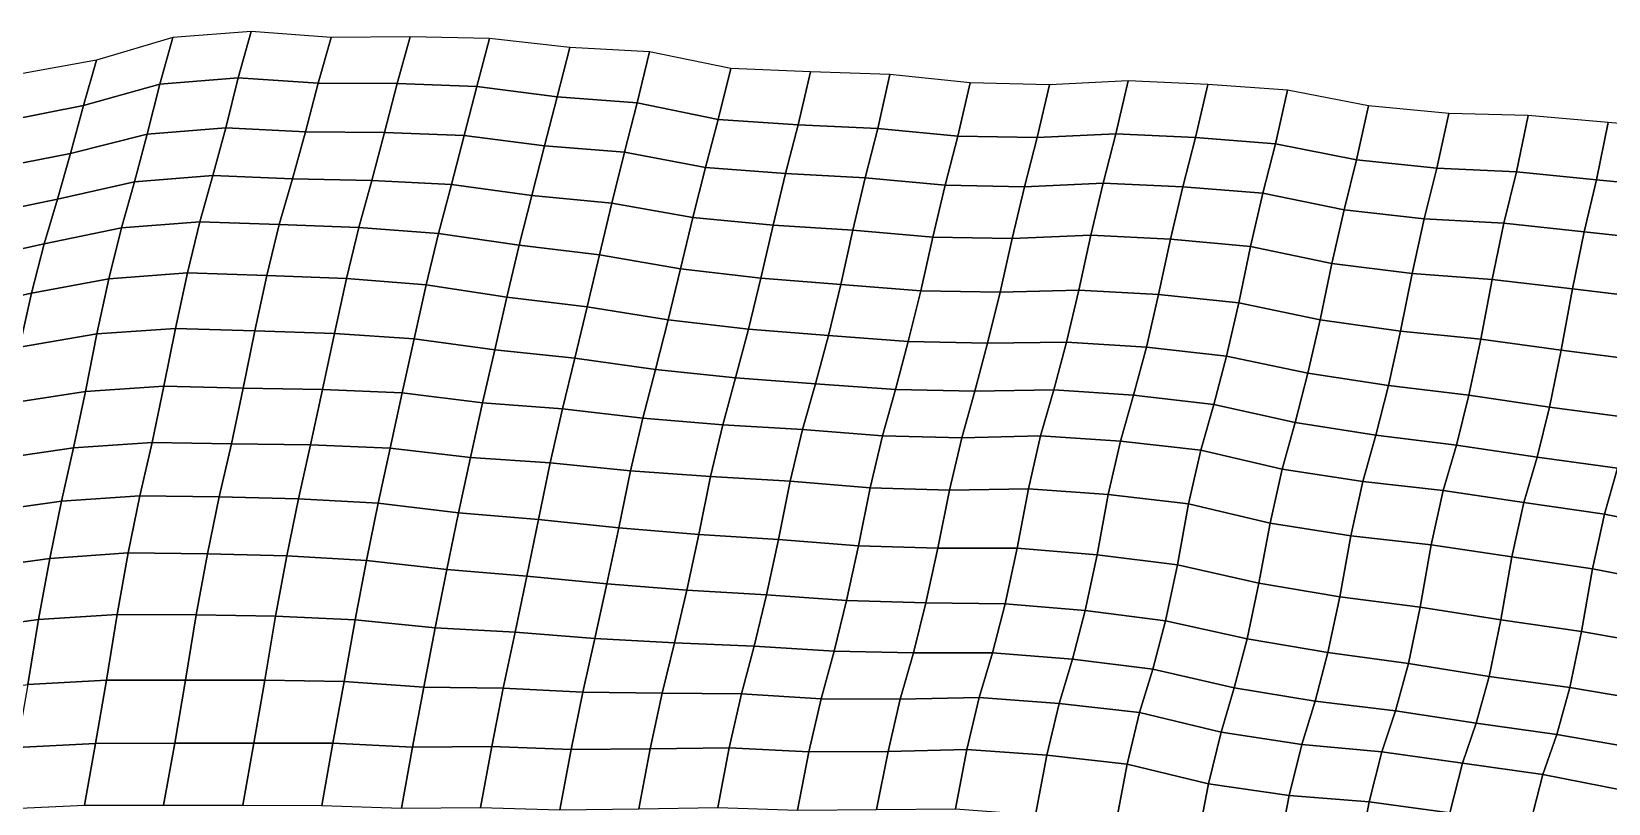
# Model space of a CAD drawing. Header units: metres. Extents: x -7.8 to 5.5, y -4.8 to 2.7.
# Drawn here: x -3.98 to -1.084, y 1.294 to 2.711 of the extents above; entities that cross this region are included whole.
import ezdxf

# ---------------------------------------------------------------- set-up
doc = ezdxf.new("R2010")
doc.units = ezdxf.units.M

msp = doc.modelspace()

# ---------------------------------------------------------------- linework, layer by layer
at = {"layer": 'C2'}
for points in [[(-3.861, 2.65898, -14.03953), (-3.88517, 2.57569, -13.91733), (-3.74469, 2.61467, -13.85246), (-3.72081, 2.70026, -13.97259)], [(-3.72081, 2.70026, -13.97259), (-3.74469, 2.61467, -13.85246), (-3.60076, 2.62607, -13.81234), (-3.57684, 2.71134, -13.93277)], [(-3.57684, 2.71134, -13.93277), (-3.60076, 2.62607, -13.81234), (-3.45422, 2.6166, -13.79095), (-3.43009, 2.70011, -13.91296)], [(-3.43009, 2.70011, -13.91296), (-3.45422, 2.6166, -13.79095), (-3.30881, 2.61614, -13.76148), (-3.28494, 2.70174, -13.88161)], [(-3.28494, 2.70174, -13.88161), (-3.30881, 2.61614, -13.76148), (-3.16273, 2.61029, -13.73684), (-3.13918, 2.69853, -13.85461)], [(-3.13918, 2.69853, -13.85461), (-3.16273, 2.61029, -13.73684), (-3.01505, 2.59171, -13.72364), (-2.99175, 2.68192, -13.83963)], [(-2.99175, 2.68192, -13.83963), (-3.01505, 2.59171, -13.72364), (-2.86828, 2.58037, -13.70393), (-2.8454, 2.67399, -13.81686)], [(-2.8454, 2.67399, -13.81686), (-2.86828, 2.58037, -13.70393), (-2.71913, 2.55003, -13.70128), (-2.69624, 2.64353, -13.81431)], [(-4.00307, 2.63274, -14.09296), (-4.02696, 2.54726, -13.97273), (-3.88517, 2.57569, -13.91733), (-3.861, 2.65898, -14.03953)], [(-2.69624, 2.64353, -13.81431), (-2.71913, 2.55003, -13.70128), (-2.57254, 2.54012, -13.68029), (-2.55007, 2.63703, -13.79026)], [(-2.55007, 2.63703, -13.79026), (-2.57254, 2.54012, -13.68029), (-2.42634, 2.53339, -13.65644), (-2.40416, 2.6325, -13.76444)], [(-3.88517, 2.57569, -13.91733), (-3.90873, 2.48756, -13.79946), (-3.76781, 2.52303, -13.73775), (-3.74469, 2.61467, -13.85246)], [(-3.74469, 2.61467, -13.85246), (-3.76781, 2.52303, -13.73775), (-3.62391, 2.53465, -13.69743), (-3.60076, 2.62607, -13.81234)], [(-3.60076, 2.62607, -13.81234), (-3.62391, 2.53465, -13.69743), (-3.47758, 2.52683, -13.67457), (-3.45422, 2.6166, -13.79095)], [(-3.45422, 2.6166, -13.79095), (-3.47758, 2.52683, -13.67457), (-3.33211, 2.52593, -13.64549), (-3.30881, 2.61614, -13.76148)], [(-3.30881, 2.61614, -13.76148), (-3.33211, 2.52593, -13.64549), (-3.18605, 2.5203, -13.62065), (-3.16273, 2.61029, -13.73684)], [(-3.16273, 2.61029, -13.73684), (-3.18605, 2.5203, -13.62065), (-3.03833, 2.50138, -13.60775), (-3.01505, 2.59171, -13.72364)], [(-2.40416, 2.6325, -13.76444), (-2.42634, 2.53339, -13.65644), (-2.27923, 2.51931, -13.63919), (-2.25689, 2.61721, -13.74828)], [(-2.25689, 2.61721, -13.74828), (-2.27923, 2.51931, -13.63919), (-2.13351, 2.51643, -13.61189), (-2.11105, 2.61334, -13.72187)], [(-2.11105, 2.61334, -13.72187), (-2.13351, 2.51643, -13.61189), (-1.98901, 2.52322, -13.57591), (-1.9666, 2.62057, -13.68549)], [(-1.9666, 2.62057, -13.68549), (-1.98901, 2.52322, -13.57591), (-1.84283, 2.51661, -13.55196), (-1.82042, 2.61396, -13.66154)], [(-1.82042, 2.61396, -13.66154), (-1.84283, 2.51661, -13.55196), (-1.69607, 2.50538, -13.53215), (-1.6738, 2.60383, -13.64075)], [(-3.01505, 2.59171, -13.72364), (-3.03833, 2.50138, -13.60775), (-2.89151, 2.48961, -13.58843), (-2.86828, 2.58037, -13.70393)], [(-2.86828, 2.58037, -13.70393), (-2.89151, 2.48961, -13.58843), (-2.74263, 2.46146, -13.58381), (-2.71913, 2.55003, -13.70128)], [(-1.6738, 2.60383, -13.64075), (-1.69607, 2.50538, -13.53215), (-1.54703, 2.47592, -13.52871), (-1.5248, 2.5747, -13.63701)], [(-4.02696, 2.54726, -13.97273), (-4.05058, 2.45957, -13.85447), (-3.90873, 2.48756, -13.79946), (-3.88517, 2.57569, -13.91733)], [(-2.71913, 2.55003, -13.70128), (-2.74263, 2.46146, -13.58381), (-2.59589, 2.45034, -13.5639), (-2.57254, 2.54012, -13.68029)], [(-1.5248, 2.5747, -13.63701), (-1.54703, 2.47592, -13.52871), (-1.39974, 2.4604, -13.51275), (-1.37773, 2.56094, -13.61947)], [(-1.37773, 2.56094, -13.61947), (-1.39974, 2.4604, -13.51275), (-1.25357, 2.4539, -13.4887), (-1.23192, 2.55729, -13.59286)], [(-1.23192, 2.55729, -13.59286), (-1.25357, 2.4539, -13.4887), (-1.10637, 2.43916, -13.47205), (-1.08492, 2.54409, -13.57483)], [(-3.90873, 2.48756, -13.79946), (-3.93278, 2.40339, -13.67805), (-3.79145, 2.43556, -13.61929), (-3.76781, 2.52303, -13.73775)], [(-3.76781, 2.52303, -13.73775), (-3.79145, 2.43556, -13.61929), (-3.64751, 2.44685, -13.57927), (-3.62391, 2.53465, -13.69743)], [(-3.62391, 2.53465, -13.69743), (-3.64751, 2.44685, -13.57927), (-3.50137, 2.44057, -13.55503), (-3.47758, 2.52683, -13.67457)], [(-3.47758, 2.52683, -13.67457), (-3.50137, 2.44057, -13.55503), (-3.35567, 2.4378, -13.52763), (-3.33211, 2.52593, -13.64549)], [(-3.33211, 2.52593, -13.64549), (-3.35567, 2.4378, -13.52763), (-3.20937, 2.4302, -13.50456), (-3.18605, 2.5203, -13.62065)], [(-3.18605, 2.5203, -13.62065), (-3.20937, 2.4302, -13.50456), (-3.06152, 2.41029, -13.49255), (-3.03833, 2.50138, -13.60775)], [(-2.57254, 2.54012, -13.68029), (-2.59589, 2.45034, -13.5639), (-2.44956, 2.44252, -13.54104), (-2.42634, 2.53339, -13.65644)], [(-2.42634, 2.53339, -13.65644), (-2.44956, 2.44252, -13.54104), (-2.30251, 2.42899, -13.5233), (-2.27923, 2.51931, -13.63919)], [(-2.13351, 2.51643, -13.61189), (-2.15678, 2.426, -13.4961), (-2.01229, 2.4329, -13.46002), (-1.98901, 2.52322, -13.57591)], [(-1.98901, 2.52322, -13.57591), (-2.01229, 2.4329, -13.46002), (-1.86609, 2.42607, -13.43627), (-1.84283, 2.51661, -13.55196)], [(-1.08492, 2.54409, -13.57483), (-1.10637, 2.43916, -13.47205), (-0.95923, 2.42485, -13.455), (-0.93798, 2.53143, -13.5563)], [(-3.03833, 2.50138, -13.60775), (-3.06152, 2.41029, -13.49255), (-2.91442, 2.39632, -13.4752), (-2.89151, 2.48961, -13.58843)], [(-2.27923, 2.51931, -13.63919), (-2.30251, 2.42899, -13.5233), (-2.15678, 2.426, -13.4961), (-2.13351, 2.51643, -13.61189)], [(-1.84283, 2.51661, -13.55196), (-1.86609, 2.42607, -13.43627), (-1.71927, 2.4144, -13.41685), (-1.69607, 2.50538, -13.53215)], [(-1.69607, 2.50538, -13.53215), (-1.71927, 2.4144, -13.41685), (-1.57007, 2.38362, -13.4146), (-1.54703, 2.47592, -13.52871)], [(-4.05058, 2.45957, -13.85447), (-4.0745, 2.3743, -13.73404), (-3.93278, 2.40339, -13.67805), (-3.90873, 2.48756, -13.79946)], [(-2.89151, 2.48961, -13.58843), (-2.91442, 2.39632, -13.4752), (-2.76571, 2.36949, -13.46939), (-2.74263, 2.46146, -13.58381)], [(-1.54703, 2.47592, -13.52871), (-1.57007, 2.38362, -13.4146), (-1.42269, 2.36745, -13.39922), (-1.39974, 2.4604, -13.51275)], [(-3.93278, 2.40339, -13.67805), (-3.95713, 2.32153, -13.55456), (-3.81542, 2.35073, -13.49847), (-3.79145, 2.43556, -13.61929)], [(-3.79145, 2.43556, -13.61929), (-3.81542, 2.35073, -13.49847), (-3.67146, 2.36181, -13.45865), (-3.64751, 2.44685, -13.57927)], [(-3.64751, 2.44685, -13.57927), (-3.67146, 2.36181, -13.45865), (-3.52549, 2.35695, -13.43312), (-3.50137, 2.44057, -13.55503)], [(-3.50137, 2.44057, -13.55503), (-3.52549, 2.35695, -13.43312), (-3.37945, 2.35144, -13.40818), (-3.35567, 2.4378, -13.52763)], [(-3.35567, 2.4378, -13.52763), (-3.37945, 2.35144, -13.40818), (-3.23275, 2.34065, -13.38798), (-3.20937, 2.4302, -13.50456)], [(-2.74263, 2.46146, -13.58381), (-2.76571, 2.36949, -13.46939), (-2.61865, 2.35585, -13.45176), (-2.59589, 2.45034, -13.5639)], [(-2.59589, 2.45034, -13.5639), (-2.61865, 2.35585, -13.45176), (-2.4721, 2.34627, -13.43047), (-2.44956, 2.44252, -13.54104)], [(-2.44956, 2.44252, -13.54104), (-2.4721, 2.34627, -13.43047), (-2.32518, 2.33372, -13.41184), (-2.30251, 2.42899, -13.5233)], [(-2.15678, 2.426, -13.4961), (-2.17952, 2.33128, -13.38415), (-2.03491, 2.33719, -13.34896), (-2.01229, 2.4329, -13.46002)], [(-2.01229, 2.4329, -13.46002), (-2.03491, 2.33719, -13.34896), (-1.88866, 2.33003, -13.3255), (-1.86609, 2.42607, -13.43627)], [(-1.39974, 2.4604, -13.51275), (-1.42269, 2.36745, -13.39922), (-1.27632, 2.35929, -13.37665), (-1.25357, 2.4539, -13.4887)], [(-1.25357, 2.4539, -13.4887), (-1.27632, 2.35929, -13.37665), (-1.12899, 2.34345, -13.36099), (-1.10637, 2.43916, -13.47205)], [(-1.10637, 2.43916, -13.47205), (-1.12899, 2.34345, -13.36099), (-0.98167, 2.32772, -13.34522), (-0.95923, 2.42485, -13.455)], [(-3.20937, 2.4302, -13.50456), (-3.23275, 2.34065, -13.38798), (-3.08467, 2.31887, -13.37764), (-3.06152, 2.41029, -13.49255)], [(-3.06152, 2.41029, -13.49255), (-3.08467, 2.31887, -13.37764), (-2.93713, 2.30138, -13.36345), (-2.91442, 2.39632, -13.4752)], [(-2.30251, 2.42899, -13.5233), (-2.32518, 2.33372, -13.41184), (-2.17952, 2.33128, -13.38415), (-2.15678, 2.426, -13.4961)], [(-1.86609, 2.42607, -13.43627), (-1.88866, 2.33003, -13.3255), (-1.74162, 2.31661, -13.30767), (-1.71927, 2.4144, -13.41685)], [(-1.71927, 2.4144, -13.41685), (-1.74162, 2.31661, -13.30767), (-1.59237, 2.28539, -13.3058), (-1.57007, 2.38362, -13.4146)], [(-4.0745, 2.3743, -13.73404), (-4.09855, 2.29013, -13.61263), (-3.95713, 2.32153, -13.55456), (-3.93278, 2.40339, -13.67805)], [(-2.91442, 2.39632, -13.4752), (-2.93713, 2.30138, -13.36345), (-2.78852, 2.27533, -13.35695), (-2.76571, 2.36949, -13.46939)], [(-1.57007, 2.38362, -13.4146), (-1.59237, 2.28539, -13.3058), (-1.44473, 2.26713, -13.2923), (-1.42269, 2.36745, -13.39922)], [(-3.95713, 2.32153, -13.55456), (-3.98033, 2.23055, -13.43926), (-3.83834, 2.25744, -13.38524), (-3.81542, 2.35073, -13.49847)], [(-3.81542, 2.35073, -13.49847), (-3.83834, 2.25744, -13.38524), (-3.69431, 2.26808, -13.34581), (-3.67146, 2.36181, -13.45865)], [(-3.67146, 2.36181, -13.45865), (-3.69431, 2.26808, -13.34581), (-3.54837, 2.26333, -13.32019), (-3.52549, 2.35695, -13.43312)], [(-3.52549, 2.35695, -13.43312), (-3.54837, 2.26333, -13.32019), (-3.40228, 2.25749, -13.29555), (-3.37945, 2.35144, -13.40818)], [(-3.37945, 2.35144, -13.40818), (-3.40228, 2.25749, -13.29555), (-3.25547, 2.24582, -13.27613), (-3.23275, 2.34065, -13.38798)], [(-2.76571, 2.36949, -13.46939), (-2.78852, 2.27533, -13.35695), (-2.64105, 2.25839, -13.34227), (-2.61865, 2.35585, -13.45176)], [(-2.61865, 2.35585, -13.45176), (-2.64105, 2.25839, -13.34227), (-2.49422, 2.24661, -13.32296), (-2.4721, 2.34627, -13.43047)], [(-2.4721, 2.34627, -13.43047), (-2.49422, 2.24661, -13.32296), (-2.34746, 2.23538, -13.30315), (-2.32518, 2.33372, -13.41184)], [(-1.42269, 2.36745, -13.39922), (-1.44473, 2.26713, -13.2923), (-1.298, 2.25612, -13.2723), (-1.27632, 2.35929, -13.37665)], [(-1.27632, 2.35929, -13.37665), (-1.298, 2.25612, -13.2723), (-1.15044, 2.23852, -13.25821), (-1.12899, 2.34345, -13.36099)], [(-4.09855, 2.29013, -13.61263), (-4.12181, 2.19959, -13.49693), (-3.98033, 2.23055, -13.43926), (-3.95713, 2.32153, -13.55456)], [(-3.23275, 2.34065, -13.38798), (-3.25547, 2.24582, -13.27613), (-3.10735, 2.22372, -13.26609), (-3.08467, 2.31887, -13.37764)], [(-3.08467, 2.31887, -13.37764), (-3.10735, 2.22372, -13.26609), (-2.95977, 2.2059, -13.25219), (-2.93713, 2.30138, -13.36345)], [(-2.32518, 2.33372, -13.41184), (-2.34746, 2.23538, -13.30315), (-2.20179, 2.23283, -13.27555), (-2.17952, 2.33128, -13.38415)], [(-2.17952, 2.33128, -13.38415), (-2.20179, 2.23283, -13.27555), (-2.0569, 2.23655, -13.24233), (-2.03491, 2.33719, -13.34896)], [(-2.03491, 2.33719, -13.34896), (-2.0569, 2.23655, -13.24233), (-1.9105, 2.22818, -13.21996), (-1.88866, 2.33003, -13.3255)], [(-1.88866, 2.33003, -13.3255), (-1.9105, 2.22818, -13.21996), (-1.76326, 2.2131, -13.2036), (-1.74162, 2.31661, -13.30767)], [(-1.12899, 2.34345, -13.36099), (-1.15044, 2.23852, -13.25821), (-1.00289, 2.22092, -13.24412), (-0.98167, 2.32772, -13.34522)], [(-2.93713, 2.30138, -13.36345), (-2.95977, 2.2059, -13.25219), (-2.81138, 2.1816, -13.24412), (-2.78852, 2.27533, -13.35695)], [(-1.74162, 2.31661, -13.30767), (-1.76326, 2.2131, -13.2036), (-1.61403, 2.1821, -13.20154), (-1.59237, 2.28539, -13.3058)], [(-3.83834, 2.25744, -13.38524), (-3.86025, 2.15614, -13.27921), (-3.71613, 2.166, -13.24047), (-3.69431, 2.26808, -13.34581)], [(-3.69431, 2.26808, -13.34581), (-3.71613, 2.166, -13.24047), (-3.57022, 2.16159, -13.21455), (-3.54837, 2.26333, -13.32019)], [(-3.54837, 2.26333, -13.32019), (-3.57022, 2.16159, -13.21455), (-3.42428, 2.15684, -13.18892), (-3.40228, 2.25749, -13.29555)], [(-2.78852, 2.27533, -13.35695), (-2.81138, 2.1816, -13.24412), (-2.66388, 2.16444, -13.22963), (-2.64105, 2.25839, -13.34227)], [(-1.59237, 2.28539, -13.3058), (-1.61403, 2.1821, -13.20154), (-1.46608, 2.16132, -13.19031), (-1.44473, 2.26713, -13.2923)], [(-1.44473, 2.26713, -13.2923), (-1.46608, 2.16132, -13.19031), (-1.31882, 2.14613, -13.17406), (-1.298, 2.25612, -13.2723)], [(-4.12181, 2.19959, -13.49693), (-4.14435, 2.10334, -13.38637), (-4.00257, 2.13188, -13.33086), (-3.98033, 2.23055, -13.43926)], [(-3.98033, 2.23055, -13.43926), (-4.00257, 2.13188, -13.33086), (-3.86025, 2.15614, -13.27921), (-3.83834, 2.25744, -13.38524)], [(-3.40228, 2.25749, -13.29555), (-3.42428, 2.15684, -13.18892), (-3.2777, 2.14704, -13.16783), (-3.25547, 2.24582, -13.27613)], [(-3.25547, 2.24582, -13.27613), (-3.2777, 2.14704, -13.16783), (-3.12979, 2.12659, -13.15631), (-3.10735, 2.22372, -13.26609)], [(-2.64105, 2.25839, -13.34227), (-2.66388, 2.16444, -13.22963), (-2.51707, 2.15277, -13.21022), (-2.49422, 2.24661, -13.32296)], [(-2.49422, 2.24661, -13.32296), (-2.51707, 2.15277, -13.21022), (-2.37035, 2.14187, -13.19012), (-2.34746, 2.23538, -13.30315)], [(-2.34746, 2.23538, -13.30315), (-2.37035, 2.14187, -13.19012), (-2.22461, 2.13878, -13.16301), (-2.20179, 2.23283, -13.27555)], [(-2.20179, 2.23283, -13.27555), (-2.22461, 2.13878, -13.16301), (-2.07951, 2.14084, -13.13127), (-2.0569, 2.23655, -13.24233)], [(-2.0569, 2.23655, -13.24233), (-2.07951, 2.14084, -13.13127), (-1.93297, 2.13137, -13.10989), (-1.9105, 2.22818, -13.21996)], [(-1.298, 2.25612, -13.2723), (-1.31882, 2.14613, -13.17406), (-1.17098, 2.12623, -13.16204), (-1.15044, 2.23852, -13.25821)], [(-1.15044, 2.23852, -13.25821), (-1.17098, 2.12623, -13.16204), (-1.02323, 2.10709, -13.14933), (-1.00289, 2.22092, -13.24412)], [(-3.10735, 2.22372, -13.26609), (-3.12979, 2.12659, -13.15631), (-2.98253, 2.1114, -13.14005), (-2.95977, 2.2059, -13.25219)], [(-2.95977, 2.2059, -13.25219), (-2.98253, 2.1114, -13.14005), (-2.83455, 2.0904, -13.12901), (-2.81138, 2.1816, -13.24412)], [(-1.9105, 2.22818, -13.21996), (-1.93297, 2.13137, -13.10989), (-1.7856, 2.1152, -13.09452), (-1.76326, 2.2131, -13.2036)], [(-1.76326, 2.2131, -13.2036), (-1.7856, 2.1152, -13.09452), (-1.63634, 2.08398, -13.09265), (-1.61403, 2.1821, -13.20154)], [(-2.81138, 2.1816, -13.24412), (-2.83455, 2.0904, -13.12901), (-2.6873, 2.07522, -13.11276), (-2.66388, 2.16444, -13.22963)], [(-1.61403, 2.1821, -13.20154), (-1.63634, 2.08398, -13.09265), (-1.48815, 2.06133, -13.0831), (-1.46608, 2.16132, -13.19031)], [(-4.00257, 2.13188, -13.33086), (-4.02415, 2.02794, -13.2272), (-3.88158, 2.05022, -13.17732), (-3.86025, 2.15614, -13.27921)], [(-3.86025, 2.15614, -13.27921), (-3.88158, 2.05022, -13.17732), (-3.73745, 2.05997, -13.13868), (-3.71613, 2.166, -13.24047)], [(-3.71613, 2.166, -13.24047), (-3.73745, 2.05997, -13.13868), (-3.59167, 2.05654, -13.11187), (-3.57022, 2.16159, -13.21455)], [(-3.57022, 2.16159, -13.21455), (-3.59167, 2.05654, -13.11187), (-3.446, 2.054, -13.08427), (-3.42428, 2.15684, -13.18892)], [(-3.42428, 2.15684, -13.18892), (-3.446, 2.054, -13.08427), (-3.29984, 2.0476, -13.06012), (-3.2777, 2.14704, -13.16783)], [(-3.2777, 2.14704, -13.16783), (-3.29984, 2.0476, -13.06012), (-3.15225, 2.02967, -13.04633), (-3.12979, 2.12659, -13.15631)], [(-2.66388, 2.16444, -13.22963), (-2.6873, 2.07522, -13.11276), (-2.54058, 2.06432, -13.09265), (-2.51707, 2.15277, -13.21022)], [(-2.51707, 2.15277, -13.21022), (-2.54058, 2.06432, -13.09265), (-2.39391, 2.05375, -13.07225), (-2.37035, 2.14187, -13.19012)], [(-1.46608, 2.16132, -13.19031), (-1.48815, 2.06133, -13.0831), (-1.34053, 2.04318, -13.0695), (-1.31882, 2.14613, -13.17406)], [(-1.31882, 2.14613, -13.17406), (-1.34053, 2.04318, -13.0695), (-1.19247, 2.02151, -13.05906), (-1.17098, 2.12623, -13.16204)], [(-3.12979, 2.12659, -13.15631), (-3.15225, 2.02967, -13.04633), (-3.00548, 2.01834, -13.02662), (-2.98253, 2.1114, -13.14005)], [(-2.37035, 2.14187, -13.19012), (-2.39391, 2.05375, -13.07225), (-2.24815, 2.05054, -13.04525), (-2.22461, 2.13878, -13.16301)], [(-2.22461, 2.13878, -13.16301), (-2.24815, 2.05054, -13.04525), (-2.10313, 2.05316, -13.01301), (-2.07951, 2.14084, -13.13127)], [(-2.07951, 2.14084, -13.13127), (-2.10313, 2.05316, -13.01301), (-1.95654, 2.04325, -12.99202), (-1.93297, 2.13137, -13.10989)], [(-1.93297, 2.13137, -13.10989), (-1.95654, 2.04325, -12.99202), (-1.80909, 2.02653, -12.97715), (-1.7856, 2.1152, -13.09452)], [(-1.7856, 2.1152, -13.09452), (-1.80909, 2.02653, -12.97715), (-1.6596, 1.99344, -12.97696), (-1.63634, 2.08398, -13.09265)], [(-1.17098, 2.12623, -13.16204), (-1.19247, 2.02151, -13.05906), (-1.04464, 2.00172, -13.04694), (-1.02323, 2.10709, -13.14933)], [(-2.98253, 2.1114, -13.14005), (-3.00548, 2.01834, -13.02662), (-2.85799, 2.00129, -13.01204), (-2.83455, 2.0904, -13.12901)], [(-2.83455, 2.0904, -13.12901), (-2.85799, 2.00129, -13.01204), (-2.71114, 1.98929, -12.99292), (-2.6873, 2.07522, -13.11276)], [(-3.88158, 2.05022, -13.17732), (-3.90322, 1.94671, -13.07326), (-3.75909, 1.95647, -13.03462), (-3.73745, 2.05997, -13.13868)], [(-3.73745, 2.05997, -13.13868), (-3.75909, 1.95647, -13.03462), (-3.61342, 1.95392, -13.00702), (-3.59167, 2.05654, -13.11187)], [(-3.59167, 2.05654, -13.11187), (-3.61342, 1.95392, -13.00702), (-3.46783, 1.95203, -12.97883), (-3.446, 2.054, -13.08427)], [(-2.6873, 2.07522, -13.11276), (-2.71114, 1.98929, -12.99292), (-2.56465, 1.98026, -12.97114), (-2.54058, 2.06432, -13.09265)], [(-2.54058, 2.06432, -13.09265), (-2.56465, 1.98026, -12.97114), (-2.41784, 1.96859, -12.95173), (-2.39391, 2.05375, -13.07225)], [(-1.63634, 2.08398, -13.09265), (-1.6596, 1.99344, -12.97696), (-1.51134, 1.97024, -12.9679), (-1.48815, 2.06133, -13.0831)], [(-1.48815, 2.06133, -13.0831), (-1.51134, 1.97024, -12.9679), (-1.36369, 1.95187, -12.9545), (-1.34053, 2.04318, -13.0695)], [(-4.02415, 2.02794, -13.2272), (-4.04599, 1.92608, -13.12166), (-3.90322, 1.94671, -13.07326), (-3.88158, 2.05022, -13.17732)], [(-3.446, 2.054, -13.08427), (-3.46783, 1.95203, -12.97883), (-3.32175, 1.94629, -12.95409), (-3.29984, 2.0476, -13.06012)], [(-3.29984, 2.0476, -13.06012), (-3.32175, 1.94629, -12.95409), (-3.17427, 1.92924, -12.93951), (-3.15225, 2.02967, -13.04633)], [(-3.15225, 2.02967, -13.04633), (-3.17427, 1.92924, -12.93951), (-3.02766, 1.91923, -12.91862), (-3.00548, 2.01834, -13.02662)], [(-2.39391, 2.05375, -13.07225), (-2.41784, 1.96859, -12.95173), (-2.27206, 1.96516, -12.92492), (-2.24815, 2.05054, -13.04525)], [(-2.24815, 2.05054, -13.04525), (-2.27206, 1.96516, -12.92492), (-2.12717, 1.96888, -12.8917), (-2.10313, 2.05316, -13.01301)], [(-2.10313, 2.05316, -13.01301), (-2.12717, 1.96888, -12.8917), (-1.98058, 1.95897, -12.87071), (-1.95654, 2.04325, -12.99202)], [(-1.95654, 2.04325, -12.99202), (-1.98058, 1.95897, -12.87071), (-1.83319, 1.94269, -12.85544), (-1.80909, 2.02653, -12.97715)], [(-1.34053, 2.04318, -13.0695), (-1.36369, 1.95187, -12.9545), (-1.21557, 1.92976, -12.94445), (-1.19247, 2.02151, -13.05906)], [(-3.00548, 2.01834, -13.02662), (-3.02766, 1.91923, -12.91862), (-2.88048, 1.90459, -12.90186), (-2.85799, 2.00129, -13.01204)], [(-2.85799, 2.00129, -13.01204), (-2.88048, 1.90459, -12.90186), (-2.73379, 1.89391, -12.88156), (-2.71114, 1.98929, -12.99292)], [(-1.80909, 2.02653, -12.97715), (-1.83319, 1.94269, -12.85544), (-1.68341, 1.90729, -12.85732), (-1.6596, 1.99344, -12.97696)], [(-1.19247, 2.02151, -13.05906), (-1.21557, 1.92976, -12.94445), (-1.06765, 1.9092, -12.93302), (-1.04464, 2.00172, -13.04694)], [(-2.71114, 1.98929, -12.99292), (-2.73379, 1.89391, -12.88156), (-2.58736, 1.88532, -12.85939), (-2.56465, 1.98026, -12.97114)], [(-2.56465, 1.98026, -12.97114), (-2.58736, 1.88532, -12.85939), (-2.44048, 1.87311, -12.84047), (-2.41784, 1.96859, -12.95173)], [(-1.6596, 1.99344, -12.97696), (-1.68341, 1.90729, -12.85732), (-1.53522, 1.88464, -12.84777), (-1.51134, 1.97024, -12.9679)], [(-1.51134, 1.97024, -12.9679), (-1.53522, 1.88464, -12.84777), (-1.38782, 1.86825, -12.83259), (-1.36369, 1.95187, -12.9545)], [(-4.04599, 1.92608, -13.12166), (-4.06835, 1.82829, -13.01247), (-3.92554, 1.8487, -12.96427), (-3.90322, 1.94671, -13.07326)], [(-3.90322, 1.94671, -13.07326), (-3.92554, 1.8487, -12.96427), (-3.78141, 1.85846, -12.92563), (-3.75909, 1.95647, -13.03462)], [(-3.75909, 1.95647, -13.03462), (-3.78141, 1.85846, -12.92563), (-3.63585, 1.85679, -12.89724), (-3.61342, 1.95392, -13.00702)], [(-3.61342, 1.95392, -13.00702), (-3.63585, 1.85679, -12.89724), (-3.49004, 1.85314, -12.87063), (-3.46783, 1.95203, -12.97883)], [(-3.46783, 1.95203, -12.97883), (-3.49004, 1.85314, -12.87063), (-3.34367, 1.84499, -12.84806), (-3.32175, 1.94629, -12.95409)], [(-3.32175, 1.94629, -12.95409), (-3.34367, 1.84499, -12.84806), (-3.1961, 1.82728, -12.83407), (-3.17427, 1.92924, -12.93951)], [(-2.41784, 1.96859, -12.95173), (-2.44048, 1.87311, -12.84047), (-2.2946, 1.86891, -12.81435), (-2.27206, 1.96516, -12.92492)], [(-2.27206, 1.96516, -12.92492), (-2.2946, 1.86891, -12.81435), (-2.14959, 1.87164, -12.78202), (-2.12717, 1.96888, -12.8917)], [(-2.12717, 1.96888, -12.8917), (-2.14959, 1.87164, -12.78202), (-2.00289, 1.86085, -12.76182), (-1.98058, 1.95897, -12.87071)], [(-1.98058, 1.95897, -12.87071), (-2.00289, 1.86085, -12.76182), (-1.85541, 1.84391, -12.74714), (-1.83319, 1.94269, -12.85544)], [(-1.83319, 1.94269, -12.85544), (-1.85541, 1.84391, -12.74714), (-1.70561, 1.80829, -12.74922), (-1.68341, 1.90729, -12.85732)], [(-1.36369, 1.95187, -12.9545), (-1.38782, 1.86825, -12.83259), (-1.2397, 1.84614, -12.82254), (-1.21557, 1.92976, -12.94445)], [(-3.17427, 1.92924, -12.93951), (-3.1961, 1.82728, -12.83407), (-3.04919, 1.81484, -12.81535), (-3.02766, 1.91923, -12.91862)], [(-3.02766, 1.91923, -12.91862), (-3.04919, 1.81484, -12.81535), (-2.90195, 1.79977, -12.79899), (-2.88048, 1.90459, -12.90186)], [(-1.21557, 1.92976, -12.94445), (-1.2397, 1.84614, -12.82254), (-1.09169, 1.82492, -12.81171), (-1.06765, 1.9092, -12.93302)], [(-2.88048, 1.90459, -12.90186), (-2.90195, 1.79977, -12.79899), (-2.75508, 1.78766, -12.77997), (-2.73379, 1.89391, -12.88156)], [(-2.73379, 1.89391, -12.88156), (-2.75508, 1.78766, -12.77997), (-2.60854, 1.77819, -12.75858), (-2.58736, 1.88532, -12.85939)], [(-2.58736, 1.88532, -12.85939), (-2.60854, 1.77819, -12.75858), (-2.46177, 1.76686, -12.73887), (-2.44048, 1.87311, -12.84047)], [(-1.68341, 1.90729, -12.85732), (-1.70561, 1.80829, -12.74922), (-1.55736, 1.7852, -12.74006), (-1.53522, 1.88464, -12.84777)], [(-1.53522, 1.88464, -12.84777), (-1.55736, 1.7852, -12.74006), (-1.40993, 1.76859, -12.72508), (-1.38782, 1.86825, -12.83259)], [(-1.06765, 1.9092, -12.93302), (-1.09169, 1.82492, -12.81171), (-0.94268, 1.79568, -12.80807), (-0.91899, 1.88281, -12.92682)], [(-3.92554, 1.8487, -12.96427), (-3.94699, 1.74366, -12.86159), (-3.80288, 1.75363, -12.82275), (-3.78141, 1.85846, -12.92563)], [(-3.78141, 1.85846, -12.92563), (-3.80288, 1.75363, -12.82275), (-3.65736, 1.75229, -12.79407), (-3.63585, 1.85679, -12.89724)], [(-3.63585, 1.85679, -12.89724), (-3.65736, 1.75229, -12.79407), (-3.51154, 1.74854, -12.76755), (-3.49004, 1.85314, -12.87063)], [(-2.44048, 1.87311, -12.84047), (-2.46177, 1.76686, -12.73887), (-2.31585, 1.76233, -12.71305), (-2.2946, 1.86891, -12.81435)], [(-2.2946, 1.86891, -12.81435), (-2.31585, 1.76233, -12.71305), (-2.1705, 1.76231, -12.68319), (-2.14959, 1.87164, -12.78202)], [(-2.14959, 1.87164, -12.78202), (-2.1705, 1.76231, -12.68319), (-2.02366, 1.75042, -12.66397), (-2.00289, 1.86085, -12.76182)], [(-2.00289, 1.86085, -12.76182), (-2.02366, 1.75042, -12.66397), (-1.87601, 1.73205, -12.65057), (-1.85541, 1.84391, -12.74714)], [(-1.38782, 1.86825, -12.83259), (-1.40993, 1.76859, -12.72508), (-1.26179, 1.74627, -12.71523), (-1.2397, 1.84614, -12.82254)], [(-4.06835, 1.82829, -13.01247), (-4.08986, 1.72379, -12.9093), (-3.94699, 1.74366, -12.86159), (-3.92554, 1.8487, -12.96427)], [(-3.49004, 1.85314, -12.87063), (-3.51154, 1.74854, -12.76755), (-3.36512, 1.74005, -12.74528), (-3.34367, 1.84499, -12.84806)], [(-3.34367, 1.84499, -12.84806), (-3.36512, 1.74005, -12.74528), (-3.21764, 1.723, -12.7307), (-3.1961, 1.82728, -12.83407)], [(-3.1961, 1.82728, -12.83407), (-3.21764, 1.723, -12.7307), (-3.07077, 1.7109, -12.71168), (-3.04919, 1.81484, -12.81535)], [(-1.85541, 1.84391, -12.74714), (-1.87601, 1.73205, -12.65057), (-1.72639, 1.69798, -12.65127), (-1.70561, 1.80829, -12.74922)], [(-1.2397, 1.84614, -12.82254), (-1.26179, 1.74627, -12.71523), (-1.11375, 1.72482, -12.70459), (-1.09169, 1.82492, -12.81171)], [(-1.09169, 1.82492, -12.81171), (-1.11375, 1.72482, -12.70459), (-0.96478, 1.69591, -12.70066), (-0.94268, 1.79568, -12.80807)], [(-3.04919, 1.81484, -12.81535), (-3.07077, 1.7109, -12.71168), (-2.92366, 1.69681, -12.69443), (-2.90195, 1.79977, -12.79899)], [(-2.90195, 1.79977, -12.79899), (-2.92366, 1.69681, -12.69443), (-2.77688, 1.68548, -12.67473), (-2.75508, 1.78766, -12.77997)], [(-1.70561, 1.80829, -12.74922), (-1.72639, 1.69798, -12.65127), (-1.57794, 1.67324, -12.64359), (-1.55736, 1.7852, -12.74006)], [(-2.75508, 1.78766, -12.77997), (-2.77688, 1.68548, -12.67473), (-2.63044, 1.67678, -12.65265), (-2.60854, 1.77819, -12.75858)], [(-2.60854, 1.77819, -12.75858), (-2.63044, 1.67678, -12.65265), (-2.48375, 1.6661, -12.63235), (-2.46177, 1.76686, -12.73887)], [(-2.46177, 1.76686, -12.73887), (-2.48375, 1.6661, -12.63235), (-2.33786, 1.66179, -12.60633), (-2.31585, 1.76233, -12.71305)], [(-1.55736, 1.7852, -12.74006), (-1.57794, 1.67324, -12.64359), (-1.43017, 1.65388, -12.63108), (-1.40993, 1.76859, -12.72508)], [(-1.40993, 1.76859, -12.72508), (-1.43017, 1.65388, -12.63108), (-1.2819, 1.63057, -12.62212), (-1.26179, 1.74627, -12.71523)], [(-4.08986, 1.72379, -12.9093), (-4.11046, 1.61205, -12.81263), (-3.96753, 1.63136, -12.76542), (-3.94699, 1.74366, -12.86159)], [(-3.94699, 1.74366, -12.86159), (-3.96753, 1.63136, -12.76542), (-3.82335, 1.64079, -12.72707), (-3.80288, 1.75363, -12.82275)], [(-3.80288, 1.75363, -12.82275), (-3.82335, 1.64079, -12.72707), (-3.67791, 1.64011, -12.6978), (-3.65736, 1.75229, -12.79407)], [(-3.65736, 1.75229, -12.79407), (-3.67791, 1.64011, -12.6978), (-3.53221, 1.63734, -12.6704), (-3.51154, 1.74854, -12.76755)], [(-3.51154, 1.74854, -12.76755), (-3.53221, 1.63734, -12.6704), (-3.38605, 1.63084, -12.64635), (-3.36512, 1.74005, -12.74528)], [(-3.36512, 1.74005, -12.74528), (-3.38605, 1.63084, -12.64635), (-3.23889, 1.61642, -12.6294), (-3.21764, 1.723, -12.7307)], [(-2.31585, 1.76233, -12.71305), (-2.33786, 1.66179, -12.60633), (-2.19233, 1.66034, -12.57774), (-2.1705, 1.76231, -12.68319)], [(-2.1705, 1.76231, -12.68319), (-2.19233, 1.66034, -12.57774), (-2.04539, 1.64769, -12.55922), (-2.02366, 1.75042, -12.66397)], [(-2.02366, 1.75042, -12.66397), (-2.04539, 1.64769, -12.55922), (-1.89771, 1.6291, -12.54602), (-1.87601, 1.73205, -12.65057)], [(-1.26179, 1.74627, -12.71523), (-1.2819, 1.63057, -12.62212), (-1.13389, 1.60934, -12.61128), (-1.11375, 1.72482, -12.70459)], [(-3.21764, 1.723, -12.7307), (-3.23889, 1.61642, -12.6294), (-3.09248, 1.60794, -12.60713), (-3.07077, 1.7109, -12.71168)], [(-3.07077, 1.7109, -12.71168), (-3.09248, 1.60794, -12.60713), (-2.9457, 1.59661, -12.58742), (-2.92366, 1.69681, -12.69443)], [(-1.87601, 1.73205, -12.65057), (-1.89771, 1.6291, -12.54602), (-1.74819, 1.59579, -12.54603), (-1.72639, 1.69798, -12.65127)], [(-1.11375, 1.72482, -12.70459), (-1.13389, 1.60934, -12.61128), (-0.98528, 1.58328, -12.60478), (-0.96478, 1.69591, -12.70066)], [(-2.92366, 1.69681, -12.69443), (-2.9457, 1.59661, -12.58742), (-2.79936, 1.58867, -12.56465), (-2.77688, 1.68548, -12.67473)], [(-2.77688, 1.68548, -12.67473), (-2.79936, 1.58867, -12.56465), (-2.65323, 1.5825, -12.54031), (-2.63044, 1.67678, -12.65265)], [(-1.72639, 1.69798, -12.65127), (-1.74819, 1.59579, -12.54603), (-1.5997, 1.57072, -12.53864), (-1.57794, 1.67324, -12.64359)], [(-2.63044, 1.67678, -12.65265), (-2.65323, 1.5825, -12.54031), (-2.5067, 1.57303, -12.51892), (-2.48375, 1.6661, -12.63235)], [(-2.48375, 1.6661, -12.63235), (-2.5067, 1.57303, -12.51892), (-2.361, 1.57026, -12.49152), (-2.33786, 1.66179, -12.60633)], [(-2.33786, 1.66179, -12.60633), (-2.361, 1.57026, -12.49152), (-2.21567, 1.57046, -12.46146), (-2.19233, 1.66034, -12.57774)], [(-2.19233, 1.66034, -12.57774), (-2.21567, 1.57046, -12.46146), (-2.0688, 1.55835, -12.44244), (-2.04539, 1.64769, -12.55922)], [(-1.57794, 1.67324, -12.64359), (-1.5997, 1.57072, -12.53864), (-1.45185, 1.5507, -12.52672), (-1.43017, 1.65388, -12.63108)], [(-1.43017, 1.65388, -12.63108), (-1.45185, 1.5507, -12.52672), (-1.30354, 1.52706, -12.51806), (-1.2819, 1.63057, -12.62212)], [(-4.11046, 1.61205, -12.81263), (-4.13012, 1.49273, -12.72277), (-3.98718, 1.51204, -12.67555), (-3.96753, 1.63136, -12.76542)], [(-3.96753, 1.63136, -12.76542), (-3.98718, 1.51204, -12.67555), (-3.84286, 1.52026, -12.63829), (-3.82335, 1.64079, -12.72707)], [(-3.82335, 1.64079, -12.72707), (-3.84286, 1.52026, -12.63829), (-3.6975, 1.52024, -12.60843), (-3.67791, 1.64011, -12.6978)], [(-3.67791, 1.64011, -12.6978), (-3.6975, 1.52024, -12.60843), (-3.55209, 1.51977, -12.57896), (-3.53221, 1.63734, -12.6704)], [(-3.53221, 1.63734, -12.6704), (-3.55209, 1.51977, -12.57896), (-3.40649, 1.51778, -12.55087), (-3.38605, 1.63084, -12.64635)], [(-3.38605, 1.63084, -12.64635), (-3.40649, 1.51778, -12.55087), (-3.25983, 1.50732, -12.53037), (-3.23889, 1.61642, -12.6294)], [(-2.04539, 1.64769, -12.55922), (-2.0688, 1.55835, -12.44244), (-1.92116, 1.5401, -12.42894), (-1.89771, 1.6291, -12.54602)], [(-1.89771, 1.6291, -12.54602), (-1.92116, 1.5401, -12.42894), (-1.77151, 1.50569, -12.42994), (-1.74819, 1.59579, -12.54603)], [(-1.2819, 1.63057, -12.62212), (-1.30354, 1.52706, -12.51806), (-1.1556, 1.50639, -12.50673), (-1.13389, 1.60934, -12.61128)], [(-3.23889, 1.61642, -12.6294), (-3.25983, 1.50732, -12.53037), (-3.11422, 1.50532, -12.50228), (-3.09248, 1.60794, -12.60713)], [(-3.09248, 1.60794, -12.60713), (-3.11422, 1.50532, -12.50228), (-2.96793, 1.49783, -12.47912), (-2.9457, 1.59661, -12.58742)], [(-2.9457, 1.59661, -12.58742), (-2.96793, 1.49783, -12.47912), (-2.82234, 1.49594, -12.45093), (-2.79936, 1.58867, -12.56465)], [(-1.74819, 1.59579, -12.54603), (-1.77151, 1.50569, -12.42994), (-1.62313, 1.4815, -12.42176), (-1.5997, 1.57072, -12.53864)], [(-1.13389, 1.60934, -12.61128), (-1.1556, 1.50639, -12.50673), (-1.00716, 1.48176, -12.49895), (-0.98528, 1.58328, -12.60478)], [(-2.79936, 1.58867, -12.56465), (-2.82234, 1.49594, -12.45093), (-2.67683, 1.49471, -12.42215), (-2.65323, 1.5825, -12.54031)], [(-2.65323, 1.5825, -12.54031), (-2.67683, 1.49471, -12.42215), (-2.53039, 1.486, -12.40007), (-2.5067, 1.57303, -12.51892)], [(-2.5067, 1.57303, -12.51892), (-2.53039, 1.486, -12.40007), (-2.3849, 1.48488, -12.37119), (-2.361, 1.57026, -12.49152)], [(-2.361, 1.57026, -12.49152), (-2.3849, 1.48488, -12.37119), (-2.23996, 1.48816, -12.33837), (-2.21567, 1.57046, -12.46146)], [(-2.21567, 1.57046, -12.46146), (-2.23996, 1.48816, -12.33837), (-2.09324, 1.47726, -12.31826), (-2.0688, 1.55835, -12.44244)], [(-1.5997, 1.57072, -12.53864), (-1.62313, 1.4815, -12.42176), (-1.47556, 1.46379, -12.40777), (-1.45185, 1.5507, -12.52672)], [(-2.0688, 1.55835, -12.44244), (-2.09324, 1.47726, -12.31826), (-1.94579, 1.46054, -12.30339), (-1.92116, 1.5401, -12.42894)], [(-1.92116, 1.5401, -12.42894), (-1.94579, 1.46054, -12.30339), (-1.7959, 1.42426, -12.30606), (-1.77151, 1.50569, -12.42994)], [(-1.45185, 1.5507, -12.52672), (-1.47556, 1.46379, -12.40777), (-1.32738, 1.44124, -12.39812), (-1.30354, 1.52706, -12.51806)], [(-3.98718, 1.51204, -12.67555), (-4.0073, 1.39634, -12.58244), (-3.86289, 1.4039, -12.54577), (-3.84286, 1.52026, -12.63829)], [(-3.84286, 1.52026, -12.63829), (-3.86289, 1.4039, -12.54577), (-3.71756, 1.4041, -12.51571), (-3.6975, 1.52024, -12.60843)], [(-3.6975, 1.52024, -12.60843), (-3.71756, 1.4041, -12.51571), (-3.57226, 1.40451, -12.48545), (-3.55209, 1.51977, -12.57896)], [(-3.55209, 1.51977, -12.57896), (-3.57226, 1.40451, -12.48545), (-3.42689, 1.40438, -12.45568), (-3.40649, 1.51778, -12.55087)], [(-3.40649, 1.51778, -12.55087), (-3.42689, 1.40438, -12.45568), (-3.28062, 1.39711, -12.43232), (-3.25983, 1.50732, -12.53037)], [(-3.25983, 1.50732, -12.53037), (-3.28062, 1.39711, -12.43232), (-3.13539, 1.39808, -12.40157), (-3.11422, 1.50532, -12.50228)], [(-1.30354, 1.52706, -12.51806), (-1.32738, 1.44124, -12.39812), (-1.17943, 1.42046, -12.38689), (-1.1556, 1.50639, -12.50673)], [(-1.1556, 1.50639, -12.50673), (-1.17943, 1.42046, -12.38689), (-1.03082, 1.3944, -12.38039), (-1.00716, 1.48176, -12.49895)], [(-3.11422, 1.50532, -12.50228), (-3.13539, 1.39808, -12.40157), (-2.98939, 1.39289, -12.37634), (-2.96793, 1.49783, -12.47912)], [(-2.96793, 1.49783, -12.47912), (-2.98939, 1.39289, -12.37634), (-2.84419, 1.39408, -12.34539), (-2.82234, 1.49594, -12.45093)], [(-2.82234, 1.49594, -12.45093), (-2.84419, 1.39408, -12.34539), (-2.69902, 1.3956, -12.31414), (-2.67683, 1.49471, -12.42215)], [(-2.67683, 1.49471, -12.42215), (-2.69902, 1.3956, -12.31414), (-2.55279, 1.38854, -12.29059), (-2.53039, 1.486, -12.40007)], [(-2.53039, 1.486, -12.40007), (-2.55279, 1.38854, -12.29059), (-2.40746, 1.38874, -12.26053), (-2.3849, 1.48488, -12.37119)], [(-2.3849, 1.48488, -12.37119), (-2.40746, 1.38874, -12.26053), (-2.26257, 1.39245, -12.22731), (-2.23996, 1.48816, -12.33837)], [(-2.23996, 1.48816, -12.33837), (-2.26257, 1.39245, -12.22731), (-2.11591, 1.382, -12.20681), (-2.09324, 1.47726, -12.31826)], [(-2.09324, 1.47726, -12.31826), (-2.11591, 1.382, -12.20681), (-1.96852, 1.36571, -12.19154), (-1.94579, 1.46054, -12.30339)], [(-1.77151, 1.50569, -12.42994), (-1.7959, 1.42426, -12.30606), (-1.64777, 1.40205, -12.29611), (-1.62313, 1.4815, -12.42176)], [(-1.62313, 1.4815, -12.42176), (-1.64777, 1.40205, -12.29611), (-1.50074, 1.38863, -12.27827), (-1.47556, 1.46379, -12.40777)], [(-1.94579, 1.46054, -12.30339), (-1.96852, 1.36571, -12.19154), (-1.81865, 1.32966, -12.19401), (-1.7959, 1.42426, -12.30606)], [(-1.47556, 1.46379, -12.40777), (-1.50074, 1.38863, -12.27827), (-1.35275, 1.36751, -12.26734), (-1.32738, 1.44124, -12.39812)], [(-1.7959, 1.42426, -12.30606), (-1.81865, 1.32966, -12.19401), (-1.67065, 1.30843, -12.18318), (-1.64777, 1.40205, -12.29611)], [(-1.32738, 1.44124, -12.39812), (-1.35275, 1.36751, -12.26734), (-1.20482, 1.34695, -12.25591), (-1.17943, 1.42046, -12.38689)], [(-1.17943, 1.42046, -12.38689), (-1.20482, 1.34695, -12.25591), (-1.05579, 1.31759, -12.25237), (-1.03082, 1.3944, -12.38039)], [(-4.0073, 1.39634, -12.58244), (-4.02778, 1.28361, -12.48666), (-3.8833, 1.29062, -12.45049), (-3.86289, 1.4039, -12.54577)], [(-3.86289, 1.4039, -12.54577), (-3.8833, 1.29062, -12.45049), (-3.73795, 1.2906, -12.42062), (-3.71756, 1.4041, -12.51571)], [(-3.71756, 1.4041, -12.51571), (-3.73795, 1.2906, -12.42062), (-3.59255, 1.29024, -12.39105), (-3.57226, 1.40451, -12.48545)], [(-3.57226, 1.40451, -12.48545), (-3.59255, 1.29024, -12.39105), (-3.44715, 1.28989, -12.36148), (-3.42689, 1.40438, -12.45568)], [(-3.42689, 1.40438, -12.45568), (-3.44715, 1.28989, -12.36148), (-3.30115, 1.28471, -12.33625), (-3.28062, 1.39711, -12.43232)], [(-3.28062, 1.39711, -12.43232), (-3.30115, 1.28471, -12.33625), (-3.15601, 1.28644, -12.30481), (-3.13539, 1.39808, -12.40157)], [(-3.13539, 1.39808, -12.40157), (-3.15601, 1.28644, -12.30481), (-3.01009, 1.28192, -12.27898), (-2.98939, 1.39289, -12.37634)], [(-2.98939, 1.39289, -12.37634), (-3.01009, 1.28192, -12.27898), (-2.86497, 1.28376, -12.24744), (-2.84419, 1.39408, -12.34539)], [(-2.84419, 1.39408, -12.34539), (-2.86497, 1.28376, -12.24744), (-2.71993, 1.28627, -12.21531), (-2.69902, 1.3956, -12.31414)], [(-2.69902, 1.3956, -12.31414), (-2.71993, 1.28627, -12.21531), (-2.57397, 1.28141, -12.18978), (-2.55279, 1.38854, -12.29059)], [(-2.40746, 1.38874, -12.26053), (-2.42872, 1.28227, -12.15913), (-2.28357, 1.2839, -12.12778), (-2.26257, 1.39245, -12.22731)], [(-2.26257, 1.39245, -12.22731), (-2.28357, 1.2839, -12.12778), (-2.13684, 1.27289, -12.10778), (-2.11591, 1.382, -12.20681)], [(-1.64777, 1.40205, -12.29611), (-1.67065, 1.30843, -12.18318), (-1.52381, 1.29655, -12.16396), (-1.50074, 1.38863, -12.27827)], [(-2.55279, 1.38854, -12.29059), (-2.57397, 1.28141, -12.18978), (-2.42872, 1.28227, -12.15913), (-2.40746, 1.38874, -12.26053)], [(-2.11591, 1.382, -12.20681), (-2.13684, 1.27289, -12.10778), (-1.98938, 1.25606, -12.093), (-1.96852, 1.36571, -12.19154)], [(-1.96852, 1.36571, -12.19154), (-1.98938, 1.25606, -12.093), (-1.83978, 1.22209, -12.0936), (-1.81865, 1.32966, -12.19401)], [(-1.50074, 1.38863, -12.27827), (-1.52381, 1.29655, -12.16396), (-1.37592, 1.27631, -12.15224), (-1.35275, 1.36751, -12.26734)], [(-1.35275, 1.36751, -12.26734), (-1.37592, 1.27631, -12.15224), (-1.22804, 1.25608, -12.14051), (-1.20482, 1.34695, -12.25591)], [(-1.20482, 1.34695, -12.25591), (-1.22804, 1.25608, -12.14051), (-1.07898, 1.2265, -12.13717), (-1.05579, 1.31759, -12.25237)], [(-1.81865, 1.32966, -12.19401), (-1.83978, 1.22209, -12.0936), (-1.69173, 1.20054, -12.08306), (-1.67065, 1.30843, -12.18318)], [(-1.67065, 1.30843, -12.18318), (-1.69173, 1.20054, -12.08306), (-1.54471, 1.18722, -12.06513), (-1.52381, 1.29655, -12.16396)], [(-1.52381, 1.29655, -12.16396), (-1.54471, 1.18722, -12.06513), (-1.39687, 1.16731, -12.05311), (-1.37592, 1.27631, -12.15224)]]:
    msp.add_3dface(points, dxfattribs=at)

doc.saveas('drawing.dxf')
